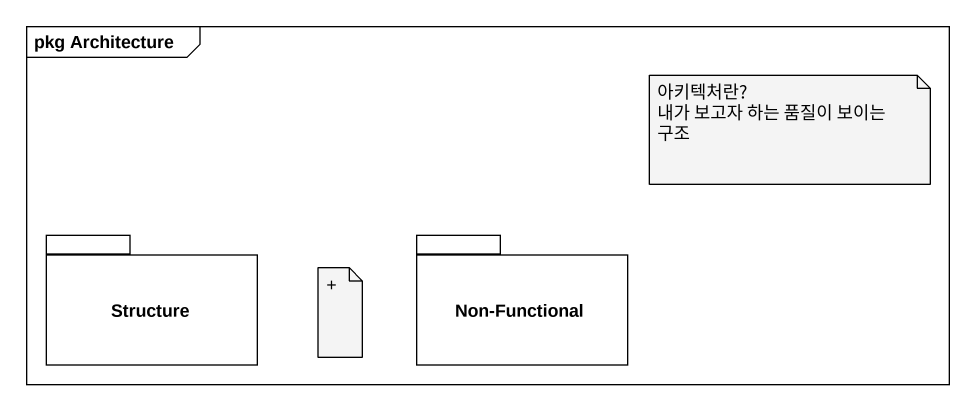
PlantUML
@startuml
mainframe pkg Architecture
package Structure {
}
package "Non-Functional" as Non_Functional {
}
note as N1
  아키텍처란?
  내가 보고자 하는 품질이 보이는 구조
end note
note as N2
  +
end note
@enduml
